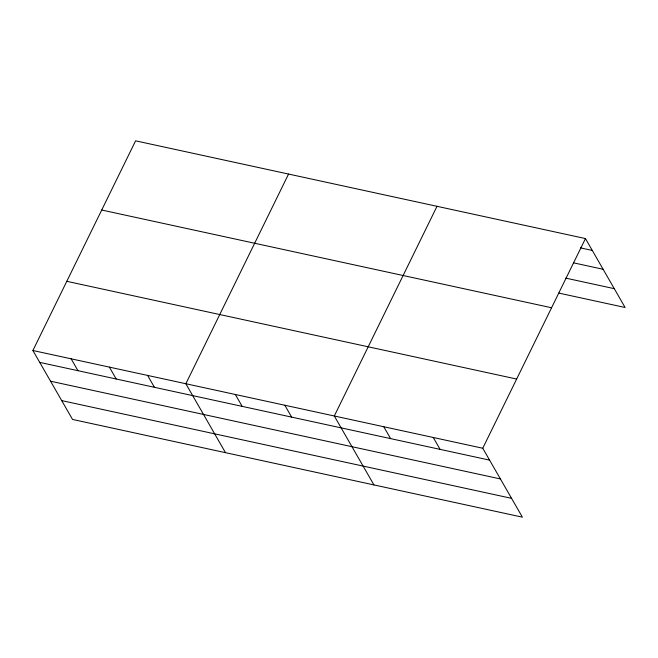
<?xml version="1.0" encoding="UTF-8"?>
<svg xmlns="http://www.w3.org/2000/svg" width="658" height="658" viewBox="0 0 658 658"><rect width="100%" height="100%" fill="white"/><g stroke="black" fill="none" stroke-linecap="round" stroke-linejoin="round"><path stroke-width="0.99" d="M32.9 350.508L482.758 448.246L522.394 517.172L72.536 419.434L32.9 350.508L135.606 140.828L585.464 238.566L625.1 307.492L558.79 293.081M288.558 174.057L185.852 383.737L225.488 452.663M437.011 206.308L334.305 415.996L373.941 484.921M482.758 448.246L585.464 238.566M580.422 247.86L592.299 250.443M573.431 262.822L603.123 269.27M565.781 278.128L614.276 288.665M101.71 210.025L551.568 307.763M66.795 281.311L516.653 379.049M39.727 362.385L489.585 460.123M50.559 381.212L500.417 478.95M61.712 400.607L511.57 498.345M433.277 437.496L440.103 449.373M383.787 426.746L390.622 438.623M284.824 405.246L291.65 417.123M235.334 394.487L242.169 406.373M147.614 375.43L154.441 387.307M109.376 367.123L116.203 379M71.138 358.816L77.965 370.693"/></g></svg>
